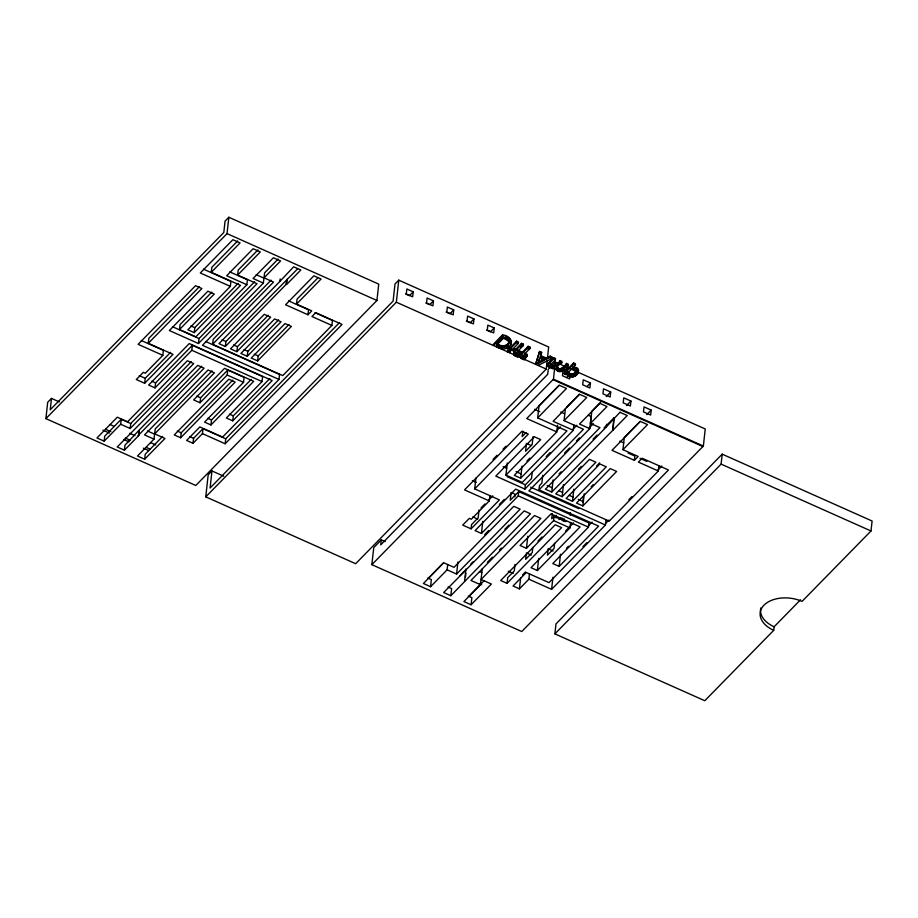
<?xml version="1.0" encoding="UTF-8"?>
<svg xmlns="http://www.w3.org/2000/svg" width="918" height="918" viewBox="0 0 918 918"><rect width="100%" height="100%" fill="white"/><g stroke="black" fill="none" stroke-linecap="round" stroke-linejoin="round"><path stroke-width="1.38" d="M515.583 354.141L515.801 352.087L516.18 353.269L518.991 354.417L518.831 355.84L516.031 354.692L515.652 353.51L516.455 352.489L519.622 353.9L520.563 352.937L520.724 351.514L517.614 350.137L517.465 351.56L520.563 352.937M522.376 355.679L525.624 357.377L525.475 358.8L522.216 357.102L523.099 355.45L526.266 356.861L527.207 355.897L527.368 354.474L524.258 353.097M562.137 496.684L595.897 462.202L589.517 459.356L555.757 493.838L562.137 496.684L563.468 484.601M572.499 501.297L606.27 466.814L599.89 463.969L566.119 498.451L572.499 501.297L573.83 489.214M51.488 398.412L50.226 409.784L223.808 232.506L225.059 221.123L228.834 217.268L378.744 284.121L376.931 300.484L195.798 485.484L45.9 418.619L47.702 402.268L51.488 398.412L59.303 401.9M104.159 441.145L120.683 424.265L130.172 428.499L193.732 363.585L187.352 360.74L127.568 421.787L117.286 417.208L96.975 437.943L104.159 441.145L104.709 436.165L121.233 419.285L130.723 423.519L191.3 361.646M120.683 424.265L121.233 419.285M138.17 435.534L204.094 368.198L197.714 365.353L117.229 446.974L124.412 450.176L124.963 445.196L138.721 430.553L138.572 435.706L139.123 430.726M130.172 428.499L130.723 423.519M141.269 340.509L163.393 350.366L162.842 355.346L145.365 373.19L143.38 372.306L136.289 379.536L144.665 383.265L172.997 354.337L148.28 343.309L148.831 338.329L199.481 286.6M144.665 383.265L145.216 378.296L170.61 352.351M147.442 430.978L154.557 434.145L154.006 439.125L137.482 456.005L144.665 459.207L145.216 454.226L162.612 436.452M155.027 387.889L155.578 382.909L192.39 345.317L262.582 376.598L262.032 381.567L226.379 417.988L232.759 420.834L272.187 380.557L189.257 343.573L148.647 385.044L155.027 387.889L191.839 350.297L192.39 345.317M144.665 459.207L164.965 438.471L154.683 433.881L155.234 428.901L212.024 370.906M229.764 271.889L247.412 279.76L246.862 284.741L195.867 336.826L179.526 329.528L180.077 324.547L211.84 292.108M180.651 437.771L235.192 382.072L228.811 379.226L174.271 434.925L180.651 437.771L181.202 432.803L232.77 380.132M203.463 269.158L230.911 281.401L230.361 286.382L187.869 329.791L194.249 332.626L194.8 327.657L238.118 283.41M179.526 329.528L214.261 294.047L207.893 291.201L169.371 330.537L198.472 343.527L199.022 338.547L254.596 281.78M194.249 332.626L240.516 285.372L211.255 272.313L211.806 267.333L237.636 240.964M205.598 341.485L279.554 374.464L279.003 379.444L222.581 437.071L199.849 426.939L186.629 440.445L193.009 443.291L193.56 438.311L203.004 428.66L225.725 438.804L339.603 322.493M200.032 402.772L200.583 397.792L227.733 370.057L244.085 377.355L243.534 382.324L204.576 422.119L210.956 424.965L253.689 381.314L224.589 368.336L193.652 399.927L200.032 402.772L227.182 375.037L227.733 370.057M193.009 443.291L202.453 433.64L203.004 428.66M315 312.671L332.442 320.451L331.891 325.431L282.778 375.588L212.62 344.284L213.16 339.316L271.085 280.162M45.9 418.619L227.033 233.62L228.834 217.268M210.956 424.965L211.507 419.985L251.257 379.386M547.151 360.797L546.233 369.07L355.668 563.709L205.758 496.856L208.191 474.801L211.966 470.945L223.705 476.178M280.151 278.957L279.875 281.447L218.966 343.653L225.346 346.499L225.897 341.519L297.593 268.882M211.966 470.945L210.084 488.02L393.111 301.081L394.992 284.018L398.768 280.162L548.677 347.015L547.461 358.043M198.472 343.527L257.029 283.719L237.647 275.079L238.198 270.099L257.901 249.971M202.453 433.64L225.174 443.773L225.725 438.804M236.901 351.663L270.661 317.18L264.281 314.335L230.521 348.817L236.901 351.663L237.452 346.683L268.24 315.241M232.759 420.834L233.31 415.854L269.777 378.595M247.263 356.276L281.034 321.793L274.654 318.948L240.895 353.441L247.263 356.276L247.814 351.307L278.602 319.866M279.003 379.444L202.453 345.306L263.374 283.088L263.925 278.108L256.202 274.666M212.62 344.284L273.53 282.078L264.04 277.844L264.591 272.864L278.2 258.968M257.637 360.9L291.396 326.418L285.016 323.572L251.257 358.054L257.637 360.9L258.188 355.92L288.963 324.49M225.346 346.499L286.255 284.293L286.806 279.313M286.255 284.293L287.208 279.485M296.514 304.11L321.07 279.026L313.899 275.825L285.567 304.765L307.966 314.759L311.741 310.904L296.514 304.11L297.065 299.13L317.697 278.062M307.966 314.759L308.517 309.779L288.608 300.897M205.758 496.856L396.335 302.206L398.768 280.162M381.291 539.876L380.74 544.856L547.702 374.326L548.253 369.346L555.344 362.117L705.242 428.97L703.36 446.045L521.757 631.527L371.847 564.662L373.741 547.598L381.291 539.876L385.204 541.62M413.215 291.821L412.664 296.801L406.284 293.955L406.835 288.975L413.215 291.821L409.428 295.676L405.607 293.978M433.468 300.852L432.917 305.832L426.537 302.986L427.088 298.017L433.468 300.852L429.681 304.719M453.721 309.894L453.171 314.874L446.791 312.028L447.341 307.048L453.721 309.894L449.935 313.749L446.114 312.04M430.576 586.705L447.1 569.826L456.59 574.06L520.15 509.146L513.77 506.3L453.997 567.347L443.704 562.768L423.405 583.504L430.576 586.705L431.368 579.591L427.777 577.996M473.963 318.925L473.413 323.928L467.032 321.082L467.595 316.079L473.963 318.925L470.188 322.78L466.367 321.07M447.1 569.826L447.697 564.455M450.83 595.736L530.512 513.77L524.132 510.924L443.658 592.535L450.83 595.736L451.622 588.622L448.03 587.027M456.59 574.06L457.933 561.965M464.6 581.094L465.931 568.999M489.856 495.536L489.26 500.907L471.324 519.232L469.327 518.349L462.718 525.096L471.083 528.837L499.415 499.897L474.698 488.869L475.891 478.117M465.437 577.238L465.885 573.211M471.083 528.837L471.554 524.568L478.175 517.809L479.035 509.983M494.217 327.956L493.677 332.936L487.297 330.09L487.848 325.11L494.217 327.956L490.441 331.811L486.62 330.113M508.939 342.345L508.664 340.016L509.088 340.922C509.765 347.773 500.758 348.611 496.443 345.352L496.604 343.929C500.471 346.35 507.218 347.073 509.123 341.863M497.981 346.029L498.141 344.606M499.266 346.556L499.426 345.134M482.294 568.701L480.435 584.686L463.911 601.565L471.083 604.767L471.875 597.652L468.283 596.057M500.39 346.924L500.551 345.501M502.536 334.898L502.387 336.321L493.402 345.501L493.563 344.078L502.536 334.898C515.365 336.08 512.577 351.927 500.402 348.335L500.562 346.912M501.446 347.142L501.607 345.719M514.814 496.81L515.101 494.205L511.119 492.427L510.259 500.253L518.727 491.6L588.92 522.87L588.449 527.139L552.797 563.549L559.177 566.395L598.605 526.117L515.686 489.133L475.076 530.604L481.457 533.45L482.788 521.367M502.525 347.268L502.685 345.845M504.016 347.211L504.177 345.788M511.234 343.596L509.719 340.13L505.875 337.881L506.036 336.458M505.393 346.866L505.543 345.443M508.515 341.439L506.139 339.545L506.3 338.134M506.633 346.235L506.793 344.812M507.516 338.673L507.677 337.25M506.793 348.186L506.943 346.763M507.746 345.317L507.895 343.894M508.756 339.385L508.916 337.962M508.572 344.273L508.733 342.85M508.434 347.394L508.595 345.971M508.572 349.138L507.241 351.755L508.572 349.138L510.752 350.102L509.421 352.73M509.719 340.13L509.88 338.708M510.523 341.014L510.683 339.591M509.674 349.46L509.834 348.037L516.57 341.163L518.486 342.012L518.326 343.435L511.59 350.32L509.674 349.46L516.409 342.586L516.57 341.163M510.821 344.939L511.395 342.173M511.131 342.253L511.292 340.83M511.59 350.32L511.751 348.897M518.831 355.84L517.798 356.895C511.842 356.413 514.975 352.489 513.311 351.089L514.413 348.702L515.709 349.276L521.504 343.355L523.421 344.216L523.26 345.638L517.465 351.56M513.518 354.222L514.034 351.078L513.873 352.501M513.793 354.75L513.954 353.327M513.311 351.089L514.413 348.702M514.39 351.892L514.539 350.469M514.252 355.243L514.401 353.82M514.895 355.702L515.044 354.279M514.252 350.125L515.549 350.699L515.709 349.276M516.031 354.692L516.18 353.269M516.788 356.563L517.144 353.82M517.798 356.895L518.05 354.153M573.888 424.919L573.291 430.301L522.296 482.386L505.944 475.088L507.287 463.005M519.622 353.9L520.724 351.514M521.401 353.2L521.252 354.623L519.955 354.05L521.057 351.663L522.342 352.237L528.137 346.315L530.053 347.176L529.893 348.599L524.098 354.52L527.207 355.897M520.081 356.632L520.667 354.038L520.081 356.632L520.885 358.204L524.43 359.856L525.475 358.8M515.549 350.699L521.344 344.778L521.504 343.355M520.162 357.182L520.357 354.635M520.426 357.71L520.322 355.759M519.955 354.05L521.057 351.663M520.517 355.461L521.183 353.43M521.527 358.663L521.688 357.24M520.896 353.086L522.193 353.659L522.342 352.237M522.216 357.102L522.445 355.048M522.663 357.664L522.824 356.241M523.432 359.523L523.776 356.781M524.534 358.536L524.683 357.113M526.266 356.861L527.368 354.474M522.193 353.659L527.988 347.738L528.137 346.315M522.767 431.368L522.193 436.578L525.968 432.722M507.08 583.332L561.609 527.632L555.229 524.786L500.7 580.497L507.08 583.332L507.7 577.651L514.309 570.893L515.021 564.49M481.457 533.45L518.257 495.858L518.727 491.6M557.524 425.229L556.79 431.942L514.287 475.352L520.667 478.198L521.998 466.103M544.73 358.892L544.569 360.315L537.994 363.597L538.143 362.174L543.628 359.443M539.612 351.433L535.584 364.308L539.612 351.433L541.643 352.34L540.358 356.941L546.141 359.523L550.031 357.572L552.154 358.525L552.315 357.102L550.192 356.15L546.302 358.1L540.507 355.518L541.643 352.34M505.944 475.088L540.691 439.607L534.31 436.761L495.789 476.109L524.889 489.087L525.371 484.819L531.499 478.553L532.222 472.024M540.358 356.941L540.507 355.518M533.048 436.681L532.188 444.507L525.578 451.254L526.439 443.428L531.224 445.563M520.667 478.198L566.945 430.932L537.684 417.874L539.015 405.79L559.085 385.296M606.018 519.634L605.432 525.004L548.998 582.632L526.278 572.499L513.059 586.005L519.439 588.851L520.621 578.099M546.141 359.523L546.302 358.1M570.548 522.514L569.952 527.896L530.994 567.68L537.374 570.526L580.107 526.875L551.007 513.896L520.081 545.487L526.462 548.333L527.793 536.238M546.703 365.972L546.864 364.561L553.6 357.676L555.516 358.525L555.356 359.948L550.33 365.089C552.739 370.459 558.155 364.744 559.9 361.979L560.06 360.556L561.965 361.405L561.816 362.828C550.364 369.793 563.009 373.913 566.349 364.859L566.509 363.436L568.426 364.285L568.265 365.708C566.498 370.195 558.098 375.06 555.688 368.554L552.567 368.772L549.366 366.064L548.62 366.833L546.703 365.972L553.439 359.099L553.6 357.676M526.209 554.197L525.647 559.326L532.256 552.567L532.819 547.449M548.62 366.833L548.78 365.41M550.031 357.572L550.192 356.15M549.721 366.81L549.882 365.387M550.169 367.441L550.33 366.018M550.33 365.089L550.479 363.666C552.888 369.036 558.305 363.321 560.06 360.556M550.766 367.969L550.915 366.546M551.064 366.282L551.225 364.859M551.557 366.752L551.718 365.33M551.546 368.416L551.707 366.993M552.143 367.097L552.292 365.674M519.439 588.851L528.883 579.201L529.468 573.83M658.906 465.621L658.309 470.991L609.208 521.149L539.038 489.856L539.509 485.588L541.872 483.166L542.733 475.352M552.739 367.315L552.9 365.892M553.267 367.429L553.428 366.007M553.749 367.429L553.91 366.007M554.208 367.326L554.369 365.903M371.847 564.662L553.451 379.18L554.552 369.231M554.874 366.385L555.344 362.117M555.08 366.81L555.241 365.387M555.998 365.961L556.159 364.538M556.033 369.449L556.193 368.026M556.503 370.195L556.664 368.772M556.756 367.934L556.916 366.511C559.303 371.928 564.765 366.236 566.509 363.436M557.031 367.693L557.192 366.271M557.547 369.185L557.696 367.762M558.006 371.297L558.167 369.874M558.041 369.644L558.19 368.221M558.592 369.977L558.752 368.554M559.2 370.195L559.36 368.772M537.374 570.526L538.717 558.431M559.728 370.31L559.888 368.887M560.209 370.31L560.37 368.887M560.668 370.206L560.818 368.784M561.541 369.69L561.69 368.267M562.459 368.841L562.619 367.418M562.436 371.308L562.596 369.885M563.136 370.861L563.296 369.438M563.836 370.241L563.996 368.818M566.842 373.924L566.131 374.647L564.226 373.787L564.375 372.364L573.601 362.954L575.517 363.803L575.356 365.226L572.534 368.107C586.074 369.139 571.673 383.185 566.842 373.924L567.003 372.501M606.591 424.323L606.293 427.008L545.384 489.214L551.764 492.059L553.106 479.965M566.131 374.647L566.291 373.224M567.244 374.613L567.404 373.19L567.944 373.856M552.292 513.529L551.718 518.739L554.082 516.329L566.039 521.665M568.678 374.154L567.955 371.526L567.794 372.949C571.099 380.327 581.599 368.956 571.616 369.047L567.794 372.949L570.181 373.959M568.506 375.887L568.667 374.464M524.889 489.087L583.446 429.28L564.077 420.639L565.408 408.556M569.298 374.67L568.839 372.731M526.462 548.333L553.611 520.598L554.082 516.329M569.906 376.449L569.63 378.939L562.459 375.737L562.998 370.757L565.396 371.824M570.044 375.072L570.204 373.649L569.447 373.247M570.411 376.747L570.571 375.324M570.732 375.324L570.893 373.901L570.204 373.649M571.398 375.451L571.558 374.028L574.083 373.328L576.32 370.585M555.998 517.913L556.285 515.308M572.534 368.107L572.694 366.684L576.929 367.98L578.432 370.023L578.329 372.26M572.052 375.451L572.212 374.028M564.226 373.787L573.44 364.377L573.601 362.954M572.396 376.954L572.557 375.531M573.199 369.323L573.348 367.9M572.694 375.324L572.855 373.901M554.621 543.318L554.059 548.436L547.449 555.183L548.161 548.792L553.095 550.995M574.22 368.336L574.381 366.913M573.394 376.816L573.555 375.393M573.922 374.751L574.083 373.328M575.104 373.775L575.265 372.352M528.883 579.201L551.603 589.345L552.934 577.25M575.655 370.551L575.816 369.128M575.838 368.887L575.988 367.464M575.288 376.082L575.448 374.659M575.988 372.57L576.32 370.057M576.148 375.508L576.309 374.085M576.768 369.403L576.929 367.98M576.952 374.785L577.112 373.362M577.479 369.988L577.64 368.566M577.663 373.936L578.489 370.838M577.984 370.677L578.145 369.254M578.122 373.087L578.283 371.675M578.271 371.446L578.432 370.023M562.367 520.758L562.665 518.154M559.177 566.395L560.519 554.3M563.962 521.47L564.26 518.865M554.885 633.879L555.987 623.919L722.202 454.158L872.1 521.022L870.998 530.971L802.057 601.382A27.896 17.821 6.3 0 0 763.971 605.191A27.896 17.821 6.3 0 0 773.725 630.322L704.795 700.732L554.885 633.879L721.1 464.118L722.202 454.158M570.101 515.205L570.388 512.588M590.435 382.99L589.884 387.97L582.701 384.768L583.251 379.788L590.435 382.99L586.889 386.604M605.432 525.004L528.883 490.866L589.792 428.649L591.135 416.554L588.553 415.418M539.038 489.856L599.947 427.639L590.458 423.405L591.8 411.31L600.647 402.268M582.85 502.18L583.435 496.959M582.873 505.921L616.632 471.439L610.252 468.593L576.493 503.075L582.873 505.921L584.215 493.815M610.688 392.02L610.137 397.001L602.954 393.799L603.505 388.819L610.688 392.02L606.259 396.542M612.673 429.853L614.016 417.759L613.075 430.026L551.764 492.059M622.943 449.671L647.5 424.586L640.316 421.396L611.985 450.325L634.395 460.32L638.171 456.464L622.943 449.671L624.274 437.576L640.144 421.373M630.941 401.051L630.391 406.031L623.207 402.83L623.758 397.861L630.941 401.051L626.512 405.572M634.395 460.32L634.866 456.051L628.084 453.033M651.195 410.094L650.644 415.074L643.461 411.872L644.011 406.892L651.195 410.094L646.765 414.615M773.725 630.322L774.126 626.764L800.496 599.821M513.713 351.674L513.678 352.799M538.625 360.831L539.577 358.146M537.994 363.597L539.899 358.227L544.569 360.315M211.255 272.313L240.057 242.903L232.885 239.701L200.308 272.979L230.361 286.382M148.28 343.309L201.903 288.539L195.523 285.693L138.125 344.319L162.842 355.346M237.647 275.079L260.31 251.934L253.138 248.732L226.689 275.733L246.862 284.741M264.04 277.844L280.564 260.964L273.392 257.763L253.081 278.498L263.374 283.088M138.721 430.553L201.65 366.282M124.412 450.176L138.572 435.706M286.657 284.465L300.817 269.995L293.645 266.794L279.875 281.447M154.683 433.881L214.456 372.823L208.076 369.977L144.528 434.891L154.006 439.125M225.174 443.773L342.047 324.421L315.735 312.682L311.959 316.538L331.891 325.431M497.59 342.919L502.536 337.858M496.443 345.352L503.374 338.272L506.139 339.545M520.517 347.176L523.421 344.216M528.125 349.15L530.053 347.176M524.591 358.433L525.624 357.377M566.635 377.573L568.414 375.76M493.046 459.413L497.04 455.328M503.041 449.189L506.047 446.125M537.684 417.874L566.486 388.463L559.303 385.262L526.725 418.539L556.79 431.942M474.698 488.869L528.332 434.099L521.952 431.253L464.542 489.879L489.26 500.907M566.406 407.535L579.361 394.292M564.077 420.639L586.74 397.494L579.556 394.292L553.118 421.305L573.291 430.301M481.009 507.975L484.956 503.936M488.904 499.908L492.851 495.869M526.921 461.077L529.881 458.059M556.457 430.909L560.405 426.881M499.392 504.407L504.28 499.415M546.21 456.59L550.169 452.54M572.912 429.314L576.871 425.275M429.085 577.502L443.52 562.757M590.458 423.405L606.993 406.525L599.81 403.323L579.51 424.059L589.792 428.649M484.704 534.62L488.663 530.57M564.57 453.044L569.527 447.984M576.481 440.881L579.453 437.84M589.379 427.708L593.349 423.657M470.923 563.904L472.919 561.862M504.889 529.216L508.882 525.13M559.096 473.849L561.093 471.806M593.039 439.171L597.044 435.098M604.033 427.96L614.016 417.759M459.723 575.93L465.392 570.147M620.075 412.148L606.293 427.008M613.075 430.026L627.246 415.556L620.063 412.354M487.424 562.264L492.404 557.18M499.381 550.054L501.366 548.023M578.363 469.373L581.346 466.333M469.591 595.575L483.958 580.899M596.677 465.885L599.649 462.844M471.083 604.767L491.394 584.032L481.101 579.442L540.886 518.383L534.505 515.549L470.945 580.463L480.435 584.686M537.959 541.069L541.964 536.984M558.947 519.622L560.944 517.591M591.169 486.724L593.154 484.693M522.663 574.829L525.486 571.937M565.637 530.937L573.543 522.858M566.429 548.264L568.403 546.244M588.117 526.106L592.053 522.078M582.907 546.646L586.9 542.561M605.88 523.18L608.875 520.116M628.853 499.713L631.848 496.649M657.816 470.131L661.809 466.046M551.603 589.345L668.465 469.982L642.152 458.243L638.377 462.098L658.309 470.991M538.063 365.421L552.154 358.525M570.893 373.901L571.558 374.028M500.402 348.335L496.856 347.038M569.137 495.33L572.97 497.04M578.237 499.392L583.343 501.653M573.44 364.377L575.356 365.226M502.387 336.321L505.875 337.881M516.409 342.586L518.326 343.435M521.344 344.778L523.26 345.638M527.988 347.738L529.893 348.599M539.451 352.856L541.482 353.763M553.439 359.099L555.356 359.948M559.9 361.979L561.816 362.828M566.349 364.859L568.265 365.708M425.86 303.009L428.408 304.145M513.472 349.666L514.769 350.24M508.423 350.561L510.603 351.525M396.335 302.206L546.233 369.07M227.033 233.62L376.931 300.484M553.451 379.18L703.36 446.045M552.98 379.662L702.89 446.527M721.1 464.118L870.998 530.971M560.76 412.021L564.536 413.708M619.834 441.145L623.735 442.889M534.597 409.359L539.818 411.689M639.995 458.334L646.823 461.387M190.967 325.947L194.8 327.657M222.064 339.821L225.897 341.519M233.631 344.973L237.452 346.683M243.993 349.597L247.814 351.307M254.355 354.222L258.188 355.92M516.031 471.645L521.137 473.929M547.128 485.519L552.234 487.791M558.787 490.705L562.608 492.415M503.11 466.677L506.69 468.283M172.446 326.693L199.022 338.547M507.023 476.637L525.371 484.819M530.65 487.171L578.788 508.641M191.839 350.297L262.032 381.567M518.257 495.858L588.449 527.139M472.38 480.699L476.293 482.432M227.182 375.037L243.534 382.324M553.611 520.598L569.952 527.896M472.793 516.903L477.796 519.14M196.762 396.083L200.583 397.792M229.477 414.144L233.31 415.854M139.238 375.623L145.216 378.296M151.757 381.211L155.578 382.909M526.358 552.923L531.293 555.126M207.675 418.275L211.507 419.985M508.274 571.191L513.277 573.417M177.369 431.093L181.202 432.803M189.728 436.601L193.56 438.311M479.403 571.535L481.766 572.602M479.058 583.481L481.663 584.651M110.137 424.564L114.05 426.308M129.69 433.285L134.912 435.614M150.552 442.591L155.762 444.92M105.604 429.257L110.837 431.598M125.215 438.012L130.448 440.342M146.134 447.341L150.059 449.086M102.885 430.129L109.414 433.044M123.792 439.458L129.025 441.787M143.403 448.202L148.636 450.531M774.126 626.764A27.896 17.821 6.3 0 1 760.77 607.98"/></g></svg>
